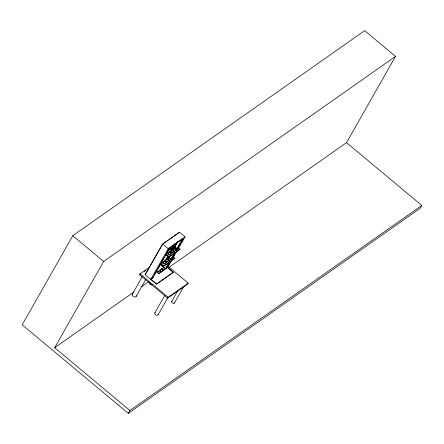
<?xml version="1.0" encoding="UTF-8"?>
<svg xmlns="http://www.w3.org/2000/svg" width="444" height="444" viewBox="0 0 444 444"><rect width="100%" height="100%" fill="white"/><g stroke="black" fill="none" stroke-linecap="round" stroke-linejoin="round"><path stroke-width="0.67" d="M346.542 142.624L395.532 56.388L364.685 30.636L72.805 235.72L22.2 324.797L128.305 413.364L420.185 208.28L421.8 205.444L346.542 142.624L169.147 267.266M421.8 205.444L129.92 410.522L54.662 347.708L103.652 261.466L395.532 56.388M168.165 266.367L188.262 283.144L187.779 283.999L167.671 298.124L139.638 274.731L140.126 273.876L149.622 267.205M132.262 294.3L142.191 276.823M177.894 249.423L185.037 236.852L179.426 232.168L162.587 244L145.121 274.742L156.466 284.21L173.31 272.377L167.693 267.377L165.64 268.825L160.029 264.141L165.595 268.62L169.364 261.988M162.598 244.217L145.244 274.531M136.169 296.442L145.754 279.57M173.426 272.166L156.582 283.999L150.849 279.215L168.193 248.684L185.037 236.852M152.625 277.733L153.652 275.924M154.334 274.719L156.732 270.501M157.42 269.292L164.269 257.231M164.957 256.027L165.64 254.823M166.328 253.613L169.752 247.586M150.849 279.215L152.886 277.783L170.013 247.635L182.767 238.672L176.151 250.299L178.177 248.879M173.182 257.675L171.156 259.096L169.453 257.62L160.8 263.908L163.592 266.239L174.708 258.43L174.864 258.153L173.288 256.837M178.438 247.769L180.014 249.084L179.859 249.356L168.748 257.165L165.956 254.834L174.031 248.995M167.86 253.296L167.671 253.629L169.314 255L171.406 253.324L169.763 251.953L167.86 253.296L169.503 254.667L171.406 253.324M157.109 272.333L159.202 270.662L160.845 272.033L158.752 273.704L157.109 272.333L158.536 271.328M164.43 261.35L164.619 261.017L166.261 262.387L164.163 264.058L162.521 262.687L162.715 262.354L164.352 263.725L166.261 262.387M169.575 252.292L169.763 251.953M159.013 270.995L159.202 270.662M172.916 247.591L174.67 248.479L175.014 247.874L173.26 246.986L174.481 246.131L175.008 245.205L174.686 244.938L173.46 245.793L172.266 247.902L172.588 248.168L173.404 247.597M159.463 270.679L161.561 269.009L163.203 270.379L163.009 270.712L161.105 272.05L159.463 270.679L161.561 269.009M170.324 251.565L170.13 251.898L171.773 253.269L173.87 251.598L172.228 250.227L170.324 251.565L171.961 252.936L173.87 251.598M165.174 261.028L168.209 255.683M170.235 252.12L172.932 247.369M173.604 246.187L174.953 243.812M165.285 260.95L167.982 256.199M170.341 252.048L173.038 247.297M173.26 246.986L175.008 245.205M174.054 245.515L175.064 243.734M174.087 245.987L174.686 244.938M164.163 264.058L164.352 263.725M169.314 255L169.503 254.667M158.752 273.704L160.845 272.033M166.894 259.618L167.083 259.285L168.726 260.656L166.628 262.326L164.985 260.955L165.174 260.622L166.816 261.993L168.726 260.656M172.039 250.56L172.228 250.227M161.832 269.014L163.93 267.338L161.832 269.014L163.475 270.385L165.573 268.709L163.475 270.385M174.126 248.895L172.505 250.233L174.148 251.604L176.052 250.261L182.723 238.472M163.592 266.239L174.864 258.153M168.748 257.165L180.014 249.084M167.86 258.896L169.208 256.521M172.921 249.989L174.153 247.735M174.942 246.426L177.644 241.675M167.971 258.819L169.658 255.849M173.027 249.911L174.042 248.129M175.053 246.348L177.75 241.597M174.892 247.18L175.214 246.709M175.014 247.164L175.291 246.664M161.105 272.05L163.203 270.379M166.628 262.326L166.816 261.993M171.773 253.269L171.961 252.936M169.453 257.62L161.366 263.508M175.108 247.541L175.452 246.942L174.481 246.131M169.447 257.67L169.286 257.942L171.001 259.374M169.192 260.328L167.549 258.957L167.36 259.29L168.998 260.661L171.095 258.991M174.148 251.604L176.24 249.928M174.259 247.913L173.843 248.207L175.463 249.561L176.529 248.129L174.908 246.775L174.492 247.064L176.113 248.418M176.529 248.129L175.463 249.561M170.735 259.574L174.503 252.941M165.64 268.825L169.752 261.588M170.779 259.779L174.886 252.542M168.32 265.623L167.288 267.432L165.49 268.698M169.003 264.413L170.03 262.604M170.718 261.399L171.401 260.195M173.798 255.972L174.486 254.767M177.911 248.734L178.938 246.925M179.626 245.721L180.308 244.516M181.335 242.707L182.023 241.503M182.706 240.293L183.389 239.088M167.693 267.377L171.773 260.195M172.794 258.402L176.873 251.215M154.812 312.964L164.741 295.488M158.053 314.863L167.638 297.991M167.671 298.124L168.154 297.269L188.262 283.144M171.706 301.415L177.528 291.17M174.442 303.024L183.688 286.752M128.305 413.364L129.92 410.522M163.164 243.823L164.291 243.029M164.402 242.951L168.282 240.226M169.392 239.444L172.722 237.107M173.832 236.33L177.156 233.988M177.267 233.916L178.96 232.723M168.587 249.911L175.918 244.761M167.699 250.888L172.772 247.319M167.882 251.149L172.96 247.586M174.081 246.797L175.214 246.004M174.67 248.479L175.275 248.052M165.956 254.834L173.931 249.228M139.638 274.731L140.754 273.948M144.106 271.589L145.782 270.413M178.333 248.601L176.312 250.022L175.419 249.245M168.998 260.661L170.907 259.324M171.506 259.019L173.027 257.947M152.225 277.794L151.92 277.811M150.932 278.926L152.886 277.783M54.662 347.708L134.005 291.958M141.375 286.78L148.74 281.601M175.03 246.453L175.419 246.62M173.46 245.793L173.787 246.065M174.392 248.446L175.608 249.461M172.694 249.9L174.337 251.271M172.45 250.904L173.682 251.931M162.587 244L168.193 248.684M166.112 254.562L168.903 256.893M167.638 267.643L173.31 272.377M160.956 263.631L163.753 265.962M162.021 268.681L163.664 270.052M159.651 270.346L161.294 271.717M157.298 272L158.941 273.371M140.126 273.876L168.154 297.269M72.805 235.72L103.652 261.466M174.597 248.424L175.73 249.373M175.452 246.942L175.619 247.447M174.409 302.198A1.587 0.982 29.6 0 1 173.793 303.374A1.587 0.982 29.6 0 1 171.867 302.442A1.587 0.982 29.6 0 1 172.144 301.104M152.07 284.687A1.615 0.999 29.6 0 1 149.994 284.288A1.615 0.999 29.6 0 1 149.656 282.667M158.136 314.241A1.881 1.16 29.6 0 1 155.822 314.901A1.881 1.16 29.6 0 1 155.333 312.593M136.225 295.687A2.231 1.376 29.6 0 1 133.583 296.598A2.231 1.376 29.6 0 1 132.839 293.834"/></g></svg>
